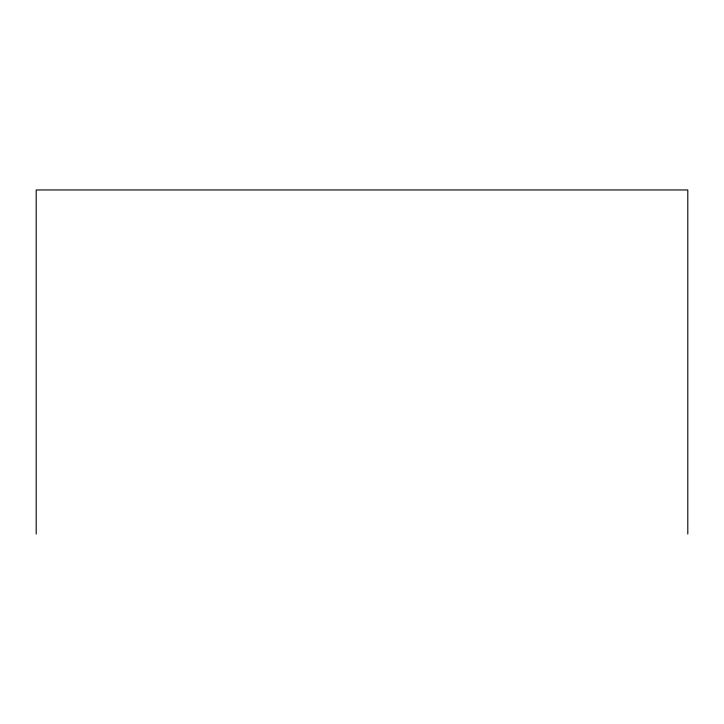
<?xml version="1.0" encoding="UTF-8"?>
<svg xmlns="http://www.w3.org/2000/svg" width="724" height="724" viewBox="0 0 724 724"><rect width="100%" height="100%" fill="white"/><g stroke="black" fill="none" stroke-linecap="round" stroke-linejoin="round"><path stroke-width="1.09" d="M687.8 534.041L687.8 189.96L36.2 189.96L36.2 534.041"/></g></svg>
